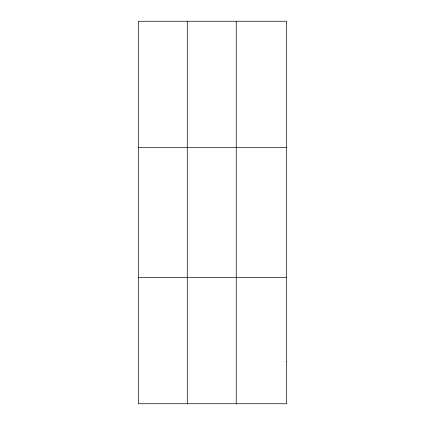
<?xml version="1.0" encoding="UTF-8"?>
<svg xmlns="http://www.w3.org/2000/svg" width="425" height="425" viewBox="0 0 425 425"><rect width="100%" height="100%" fill="white"/><g stroke="black" fill="none" stroke-linecap="round" stroke-linejoin="round"><path stroke-width="0.64" d="M187.282 21.25L187.282 403.75M236.236 21.25L236.236 403.75M138.322 147.475L286.678 147.475M138.322 277.525L286.678 277.525M286.678 361.675L286.678 403.75L138.322 403.75L138.322 21.25L286.678 21.25L286.678 361.675"/></g></svg>
